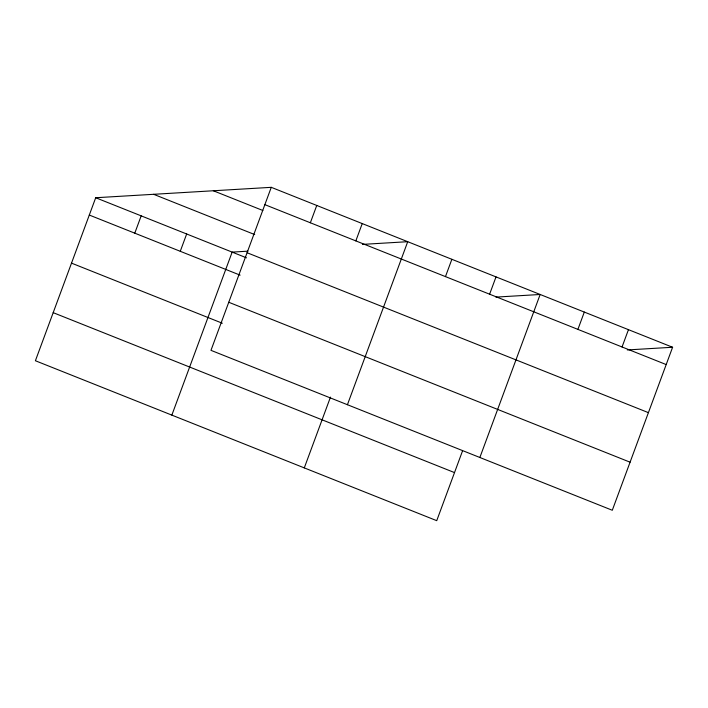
<?xml version="1.0" encoding="UTF-8"?>
<svg xmlns="http://www.w3.org/2000/svg" width="708" height="708" viewBox="0 0 708 708"><rect width="100%" height="100%" fill="white"/><g stroke="black" fill="none" stroke-linecap="round" stroke-linejoin="round"><path stroke-width="1.06" d="M271.27 187.328L210.975 350.345L612.296 510.264L672.6 347.256L271.27 187.328L95.704 197.736L35.4 360.744L436.73 520.672L462.528 450.916M134.777 233.171L141.184 215.86M180.266 251.296L186.664 233.985M171.849 415.118L232.153 252.11L247.95 251.172M310.352 222.772L316.759 205.453M355.832 240.897L362.239 223.578M304.29 467.891L330.477 397.108M347.424 404.719L407.728 241.702L362.425 244.393M445.465 276.616L451.872 259.296M489.609 294.209L496.016 276.89M479.865 457.492L540.16 294.484L495.919 297.103M577.905 329.388L584.312 312.069M622.049 346.982L628.456 329.663M627.306 349.938L672.6 347.256M264.863 204.647L666.193 364.567M213.338 190.762L262.863 210.497M153.636 194.302L254.712 234.578M247.083 252.729L648.413 412.649M95.704 197.736L246.526 257.836M89.297 215.046L240.118 275.147M228.755 302.263L630.085 462.191M71.508 263.128L222.33 323.229M53.189 312.662L454.509 472.59"/></g></svg>
